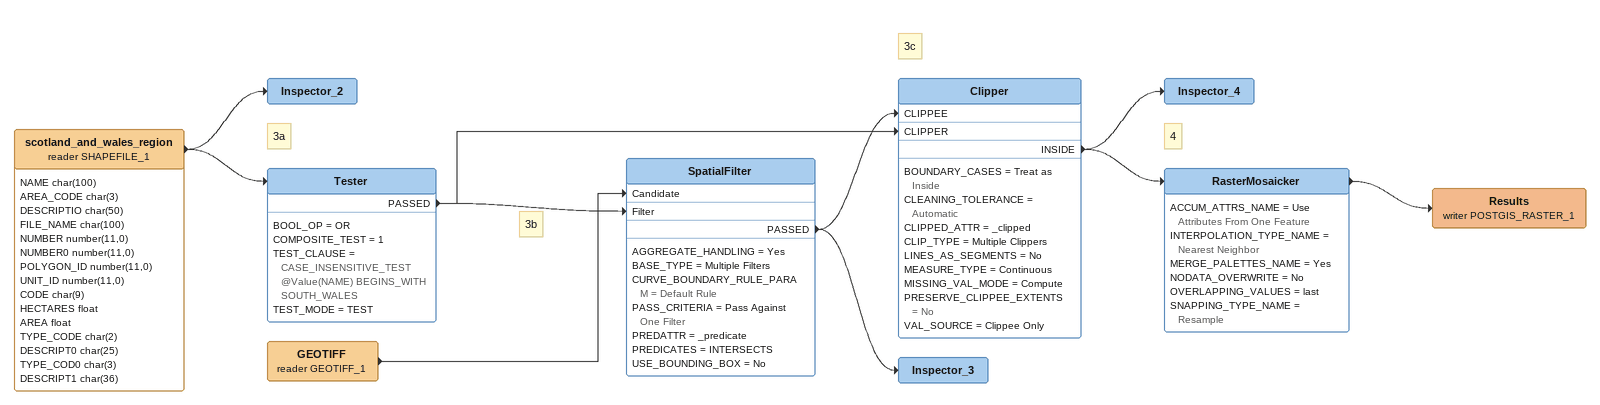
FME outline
scotland_and_wales_region (reader SHAPEFILE_1)
    attributes: NAME char(100), AREA_CODE char(3), DESCRIPTIO char(50), FILE_NAME char(100), NUMBER number(11,0), NUMBER0 number(11,0), POLYGON_ID number(11,0), UNIT_ID number(11,0), CODE char(9), HECTARES float, AREA float, TYPE_CODE char(2), DESCRIPT0 char(25), TYPE_COD0 char(3), DESCRIPT1 char(36)
    -> Inspector_2
    -> Tester
Note: 3a
Inspector_2
Tester
    BOOL_OP = OR
    COMPOSITE_TEST = 1
    TEST_CLAUSE = CASE_INSENSITIVE_TEST @Value(NAME) BEGINS_WITH SOUTH_WALES
    TEST_MODE = TEST
    PASSED -> SpatialFilter [Filter]
    PASSED -> Clipper [CLIPPER]
Note: 3b
GEOTIFF (reader GEOTIFF_1)
    -> SpatialFilter [Candidate]
SpatialFilter
    AGGREGATE_HANDLING = Yes
    BASE_TYPE = Multiple Filters
    CURVE_BOUNDARY_RULE_PARAM = Default Rule
    PASS_CRITERIA = Pass Against One Filter
    PREDATTR = _predicate
    PREDICATES = INTERSECTS
    USE_BOUNDING_BOX = No
    PASSED -> Inspector_3
    PASSED -> Clipper [CLIPPEE]
Note: 3c
Clipper
    BOUNDARY_CASES = Treat as Inside
    CLEANING_TOLERANCE = Automatic
    CLIPPED_ATTR = _clipped
    CLIP_TYPE = Multiple Clippers
    LINES_AS_SEGMENTS = No
    MEASURE_TYPE = Continuous
    MISSING_VAL_MODE = Compute
    PRESERVE_CLIPPEE_EXTENTS = No
    VAL_SOURCE = Clippee Only
    INSIDE -> Inspector_4
    INSIDE -> RasterMosaicker
Inspector_4
Note: 4
RasterMosaicker
    ACCUM_ATTRS_NAME = Use Attributes From One Feature
    INTERPOLATION_TYPE_NAME = Nearest Neighbor
    MERGE_PALETTES_NAME = Yes
    NODATA_OVERWRITE = No
    OVERLAPPING_VALUES = last
    SNAPPING_TYPE_NAME = Resample
    -> Results (writer POSTGIS_RASTER_1)
Results (writer POSTGIS_RASTER_1)
Inspector_3
